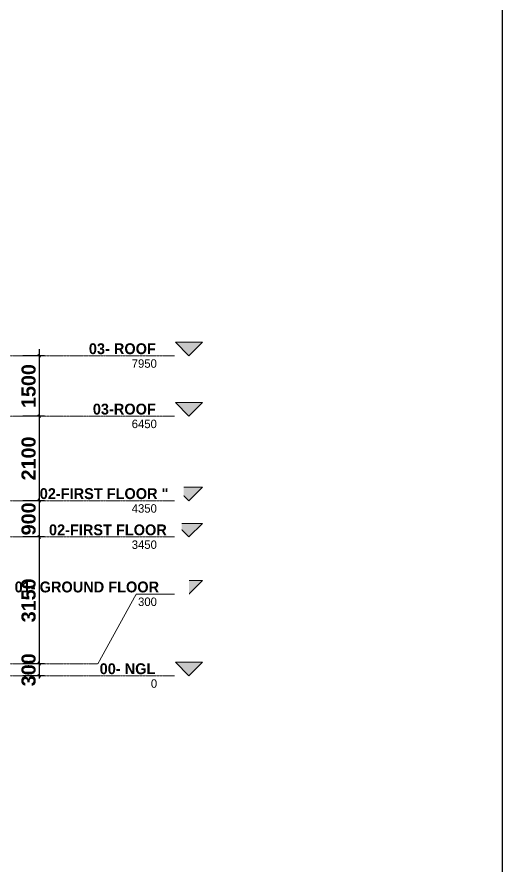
# Model space of a CAD drawing. Header units: inches. Extents: x 22 to 382261, y 22 to 371281.
# Drawn here: x 246233 to 258290, y 135555 to 156624 of the extents above; entities that cross this region are included whole.
import ezdxf

# ---------------------------------------------------------------- set-up
doc = ezdxf.new("R2010")
doc.units = ezdxf.units.IN
doc.header["$MEASUREMENT"] = 0
doc.linetypes.add('Grid Line 1_2_', pattern=[22.225, 12.7, -3.175, 3.175, -3.175])
doc.layers.add('A-ANNO-DIMS', color=211, linetype='Continuous', lineweight=9)
doc.layers.add('A-FLOR-LEVL', color=51, linetype='Continuous', lineweight=9)
doc.styles.add('Arial_B', font='arialbd.ttf', dxfattribs={"height": 350.793651})
doc.styles.add('Century Gothic', font='GOTHIC.TTF', dxfattribs={"height": 255})
doc.styles.add('Century Gothic_B', font='GOTHICB.TTF', dxfattribs={"height": 510})
doc.dimstyles.new('2', dxfattribs={"dimscale": 304.8, "dimtxt": 346.888196, "dimasz": 0.221354, "dimexe": 1.338583, "dimexo": 0.0625, "dimgap": 0.278871, "dimtad": 1, "dimdec": 0, "dimzin": 0, "dimdsep": 46, "dimtxsty": 'Arial_B', "dimblk1": 'OBLIQUE', "dimblk2": 'OBLIQUE', "dimsah": 1, "dimcen": 0.09, "dimdle": 0.557743, "dimazin": 0, "dimtfac": 1, "dimtdec": 4, "dimtix": 1, "dimtmove": 0, "dimatfit": 3, "dimfxl": 0.557743, "dimfxlon": 1, "dimtvp": 1, "dimtolj": 1, "dimtzin": 0, "dimarcsym": 2})

# ---------------------------------------------------------------- blocks, each defined once
blk = doc.blocks.new('Level - Level Head - Circle 2-744587-Right Side Elevation')
at = {"layer": 'A-FLOR-LEVL'}
blk.add_hatch(color=256, dxfattribs=at).paths.add_polyline_path([(29647, 337), (30321, 337), (29984, 0)])
for p, q in [((29647, 337), (29984, 0)), ((30321, 337), (29647, 337)), ((29984, 0), (30321, 337))]:
    blk.add_line(p, q, dxfattribs=at)
blk = doc.blocks.new('_Oblique')
at = {"color": 0, "linetype": 'ByBlock', "lineweight": -2}
blk.add_line((-0.5, -0.5), (0.5, 0.5), dxfattribs=at)
blk = doc.blocks.new('*D5091')
at = {"layer": 'A-ANNO-DIMS', "color": 0, "lineweight": -2, "transparency": 16777216}
for p, q in [((246788, 148375), (246788, 146535)), ((246919, 148205), (246380, 148205)), ((246919, 146705), (246380, 146705))]:
    blk.add_line(p, q, dxfattribs=at)
at = {"layer": 'Defpoints', "color": 0, "transparency": 16777216}
for p in [(246938, 148205), (246788, 146705), (246938, 146705)]:
    blk.add_point(p, dxfattribs=at)
at = {"layer": 'A-ANNO-DIMS', "color": 0, "lineweight": -2, "transparency": 16777216, "xscale": 67.46874999999999, "yscale": 67.46874999999999, "zscale": 67.46874999999999}
for p, rotation in [((246788, 148205), 90), ((246788, 146705), 270)]:
    blk.add_blockref('_Oblique', p, dxfattribs=dict(at, rotation=rotation))
at = {"layer": 'A-ANNO-DIMS', "color": 0, "transparency": 16777216, "insert": (246524, 147455), "char_height": 350.8, "width": 1119.37, "attachment_point": 5, "rotation": 90, "style": 'Arial_B'}
blk.add_mtext('\\A1;1500', dxfattribs=at)
blk = doc.blocks.new('*D5092')
at = {"layer": 'A-ANNO-DIMS', "color": 0, "lineweight": -2, "transparency": 16777216}
for p, q in [((246788, 146875), (246788, 144435)), ((246919, 146705), (246380, 146705)), ((246919, 144605), (246380, 144605))]:
    blk.add_line(p, q, dxfattribs=at)
at = {"layer": 'Defpoints', "color": 0, "transparency": 16777216}
for p in [(246938, 146705), (246788, 144605), (246938, 144605)]:
    blk.add_point(p, dxfattribs=at)
at = {"layer": 'A-ANNO-DIMS', "color": 0, "lineweight": -2, "transparency": 16777216, "xscale": 67.46874999999999, "yscale": 67.46874999999999, "zscale": 67.46874999999999}
for p, rotation in [((246788, 146705), 90), ((246788, 144605), 270)]:
    blk.add_blockref('_Oblique', p, dxfattribs=dict(at, rotation=rotation))
at = {"layer": 'A-ANNO-DIMS', "color": 0, "transparency": 16777216, "insert": (246524, 145655), "char_height": 350.8, "width": 1119.37, "attachment_point": 5, "rotation": 90, "style": 'Arial_B'}
blk.add_mtext('\\A1;2100', dxfattribs=at)
blk = doc.blocks.new('*D5093')
at = {"layer": 'A-ANNO-DIMS', "color": 0, "lineweight": -2, "transparency": 16777216}
for p, q in [((246919, 144605), (246380, 144605)), ((246788, 144605), (246788, 144673)), ((246788, 144605), (246788, 143705)), ((246919, 143705), (246380, 143705)), ((246788, 143705), (246788, 143638))]:
    blk.add_line(p, q, dxfattribs=at)
at = {"layer": 'Defpoints', "color": 0, "transparency": 16777216}
for p in [(246938, 144605), (246788, 143705), (246938, 143705)]:
    blk.add_point(p, dxfattribs=at)
at = {"layer": 'A-ANNO-DIMS', "color": 0, "lineweight": -2, "transparency": 16777216, "xscale": 67.46874999999999, "yscale": 67.46874999999999, "zscale": 67.46874999999999}
for p, rotation in [((246788, 144605), 270), ((246788, 143705), 90)]:
    blk.add_blockref('_Oblique', p, dxfattribs=dict(at, rotation=rotation))
at = {"layer": 'A-ANNO-DIMS', "color": 0, "transparency": 16777216, "insert": (246524, 144155), "char_height": 350.8, "width": 839.53, "attachment_point": 5, "rotation": 90, "style": 'Arial_B'}
blk.add_mtext('\\A1;900', dxfattribs=at)
blk = doc.blocks.new('*D5094')
at = {"layer": 'A-ANNO-DIMS', "color": 0, "lineweight": -2, "transparency": 16777216}
for p, q in [((246919, 143705), (246380, 143705)), ((246788, 143875), (246788, 140385)), ((246919, 140555), (246380, 140555))]:
    blk.add_line(p, q, dxfattribs=at)
at = {"layer": 'Defpoints', "color": 0, "transparency": 16777216}
for p in [(246938, 143705), (246788, 140555), (246938, 140555)]:
    blk.add_point(p, dxfattribs=at)
at = {"layer": 'A-ANNO-DIMS', "color": 0, "lineweight": -2, "transparency": 16777216, "xscale": 67.46874999999999, "yscale": 67.46874999999999, "zscale": 67.46874999999999}
for p, rotation in [((246788, 143705), 90), ((246788, 140555), 270)]:
    blk.add_blockref('_Oblique', p, dxfattribs=dict(at, rotation=rotation))
at = {"layer": 'A-ANNO-DIMS', "color": 0, "transparency": 16777216, "insert": (246524, 142130), "char_height": 350.8, "width": 1119.37, "attachment_point": 5, "rotation": 90, "style": 'Arial_B'}
blk.add_mtext('\\A1;3150', dxfattribs=at)
blk = doc.blocks.new('*D5095')
at = {"layer": 'A-ANNO-DIMS', "color": 0, "lineweight": -2, "transparency": 16777216}
for p, q in [((246919, 140555), (246380, 140555)), ((246788, 140555), (246788, 140623)), ((246788, 140555), (246788, 140255)), ((246919, 140255), (246380, 140255)), ((246788, 140255), (246788, 140188))]:
    blk.add_line(p, q, dxfattribs=at)
at = {"layer": 'Defpoints', "color": 0, "transparency": 16777216}
for p in [(246938, 140555), (246788, 140255), (246938, 140255)]:
    blk.add_point(p, dxfattribs=at)
at = {"layer": 'A-ANNO-DIMS', "color": 0, "lineweight": -2, "transparency": 16777216, "xscale": 67.46874999999999, "yscale": 67.46874999999999, "zscale": 67.46874999999999}
for p, rotation in [((246788, 140555), 270), ((246788, 140255), 90)]:
    blk.add_blockref('_Oblique', p, dxfattribs=dict(at, rotation=rotation))
at = {"layer": 'A-ANNO-DIMS', "color": 0, "transparency": 16777216, "insert": (246524, 140405), "char_height": 350.8, "width": 839.53, "attachment_point": 5, "rotation": 90, "style": 'Arial_B'}
blk.add_mtext('\\A1;300', dxfattribs=at)

msp = doc.modelspace()

# ---------------------------------------------------------------- block references
at = {"layer": 'A-FLOR-LEVL'}
for p in [(220522.9, 148205.4), (220522.9, 146705.4), (220522.9, 144605.4), (220522.9, 143705.4), (220522.9, 142286.7), (220522.9, 140255.4)]:
    msp.add_blockref('Level - Level Head - Circle 2-744587-Right Side Elevation', p, dxfattribs=at)

# ---------------------------------------------------------------- texts
at = {"layer": 'A-FLOR-LEVL', "insert": (248288.7, 140567.2), "char_height": 270, "width": 1707.594, "attachment_point": 1, "style": 'Century Gothic_B', "bg_fill": 3, "box_fill_scale": 1.25, "bg_fill_color": 256, "bg_fill_true_color": 13158600, "bg_fill_transparency": 0}
msp.add_mtext('00- NGL', dxfattribs=at)

# ---------------------------------------------------------------- dimensions: what is measured, and where the dimension line sits
at = {"layer": 'A-ANNO-DIMS'}
for base, p1, p2, override, picture, middle in [((246787.8, 146705.4), (246937.8, 148205.4), (246937.8, 146705.4), {"dimpost": '<>', "dimfxl": 1500}, '*D5091', (246523.7, 147455.4)), ((246787.8, 140255.4), (246937.8, 140555.4), (246937.8, 140255.4), {"dimpost": '<>', "dimfxl": 300}, '*D5095', (246523.7, 140405.4))]:
    dim = msp.add_linear_dim(base=base, p1=p1, p2=p2, angle=90, dimstyle='2', override=override, dxfattribs=at)
    dim.commit()
    dim.dimension.update_dxf_attribs({"geometry": picture, "text_midpoint": middle})

# ---------------------------------------------------------------- next in the draw order: linework, layer by layer
at = {"layer": 'A-FLOR-LEVL', "linetype": 'Grid Line 1_2_'}
msp.add_line((206975.4, 140555.4), (248242.7, 140555.4), dxfattribs=at)

# ---------------------------------------------------------------- next in the draw order: texts
at = {"layer": 'A-FLOR-LEVL', "attachment_point": 1, "bg_fill": 3, "box_fill_scale": 1.25, "bg_fill_color": 256, "bg_fill_true_color": 13158600, "bg_fill_transparency": 0}
for s, insert, char_height, width, style in [('03- ROOF', (248020.2, 148517.2), 270, 2032.278, 'Century Gothic_B'), ('03-ROOF', (248119.2, 147017.2), 270, 1912.025, 'Century Gothic_B'), ('02-FIRST FLOOR "', (246799.2, 144917.2), 270, 3511.391, 'Century Gothic_B'), ('02-FIRST FLOOR', (247028.7, 144017.2), 270, 3234.809, 'Century Gothic_B'), ('01- GROUND FLOOR', (246175.2, 142598.5), 270, 4268.986, 'Century Gothic_B'), ('0', (249561.5, 140169.3), 210, 192.405, 'Century Gothic')]:
    msp.add_mtext(s, dxfattribs=dict(at, insert=insert, char_height=char_height, width=width, style=style))

# ---------------------------------------------------------------- next in the draw order: linework, layer by layer
at = {"layer": 'A-FLOR-LEVL', "linetype": 'Grid Line 1_2_'}
msp.add_line((206975.4, 140255.4), (250147.7, 140255.4), dxfattribs=at)

# ---------------------------------------------------------------- next in the draw order: texts
at = {"layer": 'A-FLOR-LEVL', "char_height": 210, "attachment_point": 1, "style": 'Century Gothic', "bg_fill": 3, "box_fill_scale": 1.25, "bg_fill_color": 256, "bg_fill_true_color": 13158600, "bg_fill_transparency": 0}
for s, insert, width in [('7950', (249086, 148119.3), 769.62), ('6450', (249086, 146619.3), 769.62), ('4350', (249086, 144519.3), 769.62), ('3450', (249086, 143619.3), 769.62), ('300', (249243.5, 142200.6), 577.215)]:
    msp.add_mtext(s, dxfattribs=dict(at, insert=insert, width=width))

# ---------------------------------------------------------------- next in the draw order: dimensions: what is measured, and where the dimension line sits
at = {"layer": 'A-ANNO-DIMS'}
for base, p1, p2, override, picture, middle in [((246787.8, 144605.4), (246937.8, 146705.4), (246937.8, 144605.4), {"dimpost": '<>', "dimfxl": 2100}, '*D5092', (246523.7, 145655.4)), ((246787.8, 143705.4), (246937.8, 144605.4), (246937.8, 143705.4), {"dimpost": '<>', "dimfxl": 900}, '*D5093', (246523.6, 144155.4)), ((246787.8, 140555.4), (246937.8, 143705.4), (246937.8, 140555.4), {"dimpost": '<>', "dimfxl": 3150}, '*D5094', (246523.7, 142130.4))]:
    dim = msp.add_linear_dim(base=base, p1=p1, p2=p2, angle=90, dimstyle='2', override=override, dxfattribs=at)
    dim.commit()
    dim.dimension.update_dxf_attribs({"geometry": picture, "text_midpoint": middle})

# ---------------------------------------------------------------- next in the draw order: linework, layer by layer
msp.add_lwpolyline([(185847.8, 174007.8), (258290.1, 174007.8), (258290.1, 100501.1), (185847.8, 100501.1)], close=True)
at = {"layer": 'A-FLOR-LEVL', "linetype": 'Grid Line 1_2_'}
for p, q in [((206975.4, 148205.4), (250147.7, 148205.4)), ((206975.4, 146705.4), (250147.7, 146705.4)), ((206975.4, 144605.4), (250147.7, 144605.4)), ((206975.4, 143705.4), (250147.7, 143705.4))]:
    msp.add_line(p, q, dxfattribs=at)
at = {"layer": 'A-FLOR-LEVL'}
for p, q in [((248242.7, 140555.4), (249195.2, 142286.7)), ((249195.2, 142286.7), (250147.7, 142286.7))]:
    msp.add_line(p, q, dxfattribs=at)

doc.saveas('drawing.dxf')
